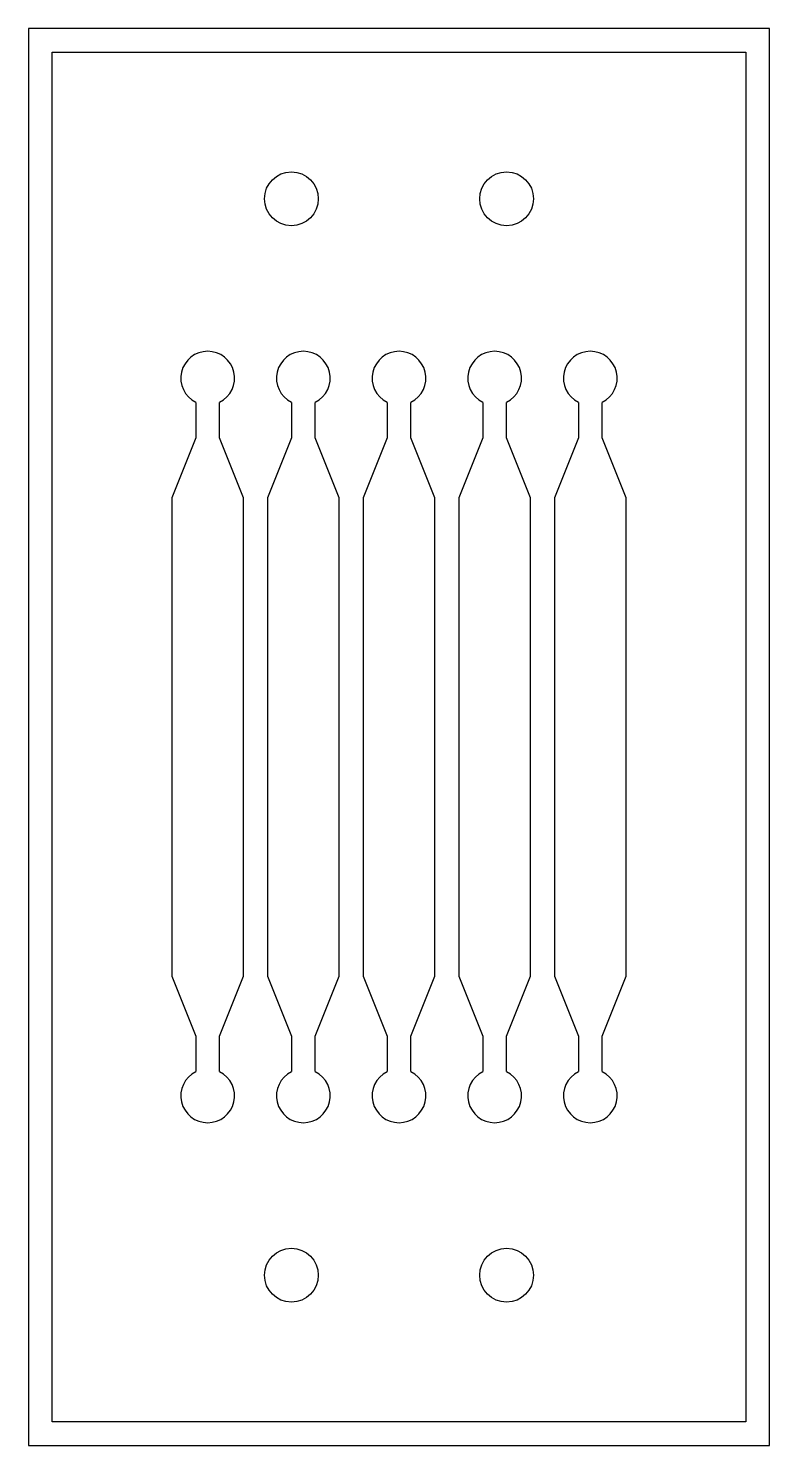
# Model space of a CAD drawing. Header units: centimetres. Extents: x -8.8 to -2.6, y 1.3 to 13.1.
import ezdxf

# ---------------------------------------------------------------- set-up
doc = ezdxf.new("R2010")
doc.units = ezdxf.units.CM
doc.header["$MEASUREMENT"] = 0
doc.layers.add('suppFigMonolayerSketch v1_0', color=7, linetype='Continuous')

msp = doc.modelspace()

# ---------------------------------------------------------------- linework, layer by layer
at = {"layer": 'suppFigMonolayerSketch v1_0'}
for p, q in [((-2.6, 13.125), (-8.8, 13.125)), ((-8.8, 13.125), (-8.8, 1.275)), ((-2.6, 1.275), (-2.6, 13.125)), ((-8.6, 12.925), (-2.8, 12.925)), ((-8.6, 1.475), (-8.6, 12.925)), ((-2.8, 12.925), (-2.8, 1.475)), ((-7.4, 9.998), (-7.4, 9.7)), ((-7.2, 9.7), (-7.2, 9.998)), ((-6.6, 9.998), (-6.6, 9.7)), ((-6.4, 9.7), (-6.4, 9.998)), ((-5.8, 9.998), (-5.8, 9.7)), ((-5.6, 9.7), (-5.6, 9.998)), ((-5, 9.998), (-5, 9.7)), ((-4.8, 9.7), (-4.8, 9.998)), ((-4.2, 9.998), (-4.2, 9.7)), ((-4, 9.7), (-4, 9.998)), ((-7.4, 9.7), (-7.6, 9.2)), ((-7, 9.2), (-7.2, 9.7)), ((-6.6, 9.7), (-6.8, 9.2)), ((-6.2, 9.2), (-6.4, 9.7)), ((-5.8, 9.7), (-6, 9.2)), ((-5.4, 9.2), (-5.6, 9.7)), ((-5, 9.7), (-5.2, 9.2)), ((-4.6, 9.2), (-4.8, 9.7)), ((-4.2, 9.7), (-4.4, 9.2)), ((-3.8, 9.2), (-4, 9.7)), ((-7.6, 9.2), (-7.6, 5.2)), ((-7, 5.2), (-7, 9.2)), ((-6.8, 9.2), (-6.8, 5.2)), ((-6.2, 5.2), (-6.2, 9.2)), ((-6, 9.2), (-6, 5.2)), ((-5.4, 5.2), (-5.4, 9.2)), ((-5.2, 9.2), (-5.2, 5.2)), ((-4.6, 5.2), (-4.6, 9.2)), ((-4.4, 9.2), (-4.4, 5.2)), ((-3.8, 5.2), (-3.8, 9.2)), ((-7.6, 5.2), (-7.4, 4.7)), ((-7.2, 4.7), (-7, 5.2)), ((-6.8, 5.2), (-6.6, 4.7)), ((-6.4, 4.7), (-6.2, 5.2)), ((-6, 5.2), (-5.8, 4.7)), ((-5.6, 4.7), (-5.4, 5.2)), ((-5.2, 5.2), (-5, 4.7)), ((-4.8, 4.7), (-4.6, 5.2)), ((-4.4, 5.2), (-4.2, 4.7)), ((-4, 4.7), (-3.8, 5.2)), ((-7.4, 4.7), (-7.4, 4.402)), ((-7.2, 4.402), (-7.2, 4.7)), ((-6.6, 4.7), (-6.6, 4.402)), ((-6.4, 4.402), (-6.4, 4.7)), ((-5.8, 4.7), (-5.8, 4.402)), ((-5.6, 4.402), (-5.6, 4.7)), ((-5, 4.7), (-5, 4.402)), ((-4.8, 4.402), (-4.8, 4.7)), ((-4.2, 4.7), (-4.2, 4.402)), ((-4, 4.402), (-4, 4.7)), ((-2.8, 1.475), (-8.6, 1.475)), ((-8.8, 1.275), (-2.6, 1.275))]:
    msp.add_line(p, q, dxfattribs=at)
for centre in [(-6.6, 11.7), (-4.8, 11.7), (-6.6, 2.7), (-4.8, 2.7)]:
    msp.add_circle(centre, 0.225, dxfattribs=at)
for centre, start, end in [((-7.3, 10.2), 296.3878, 243.6122), ((-6.5, 10.2), 296.3878, 243.6122), ((-5.7, 10.2), 296.3878, 243.6122), ((-4.9, 10.2), 296.3878, 243.6122), ((-4.1, 10.2), 296.3878, 243.6122), ((-7.3, 4.2), 116.3878, 63.6122), ((-6.5, 4.2), 116.3878, 63.6122), ((-5.7, 4.2), 116.3878, 63.6122), ((-4.9, 4.2), 116.3878, 63.6122), ((-4.1, 4.2), 116.3878, 63.6122)]:
    msp.add_arc(centre, 0.225, start, end, dxfattribs=at)

doc.saveas('drawing.dxf')
